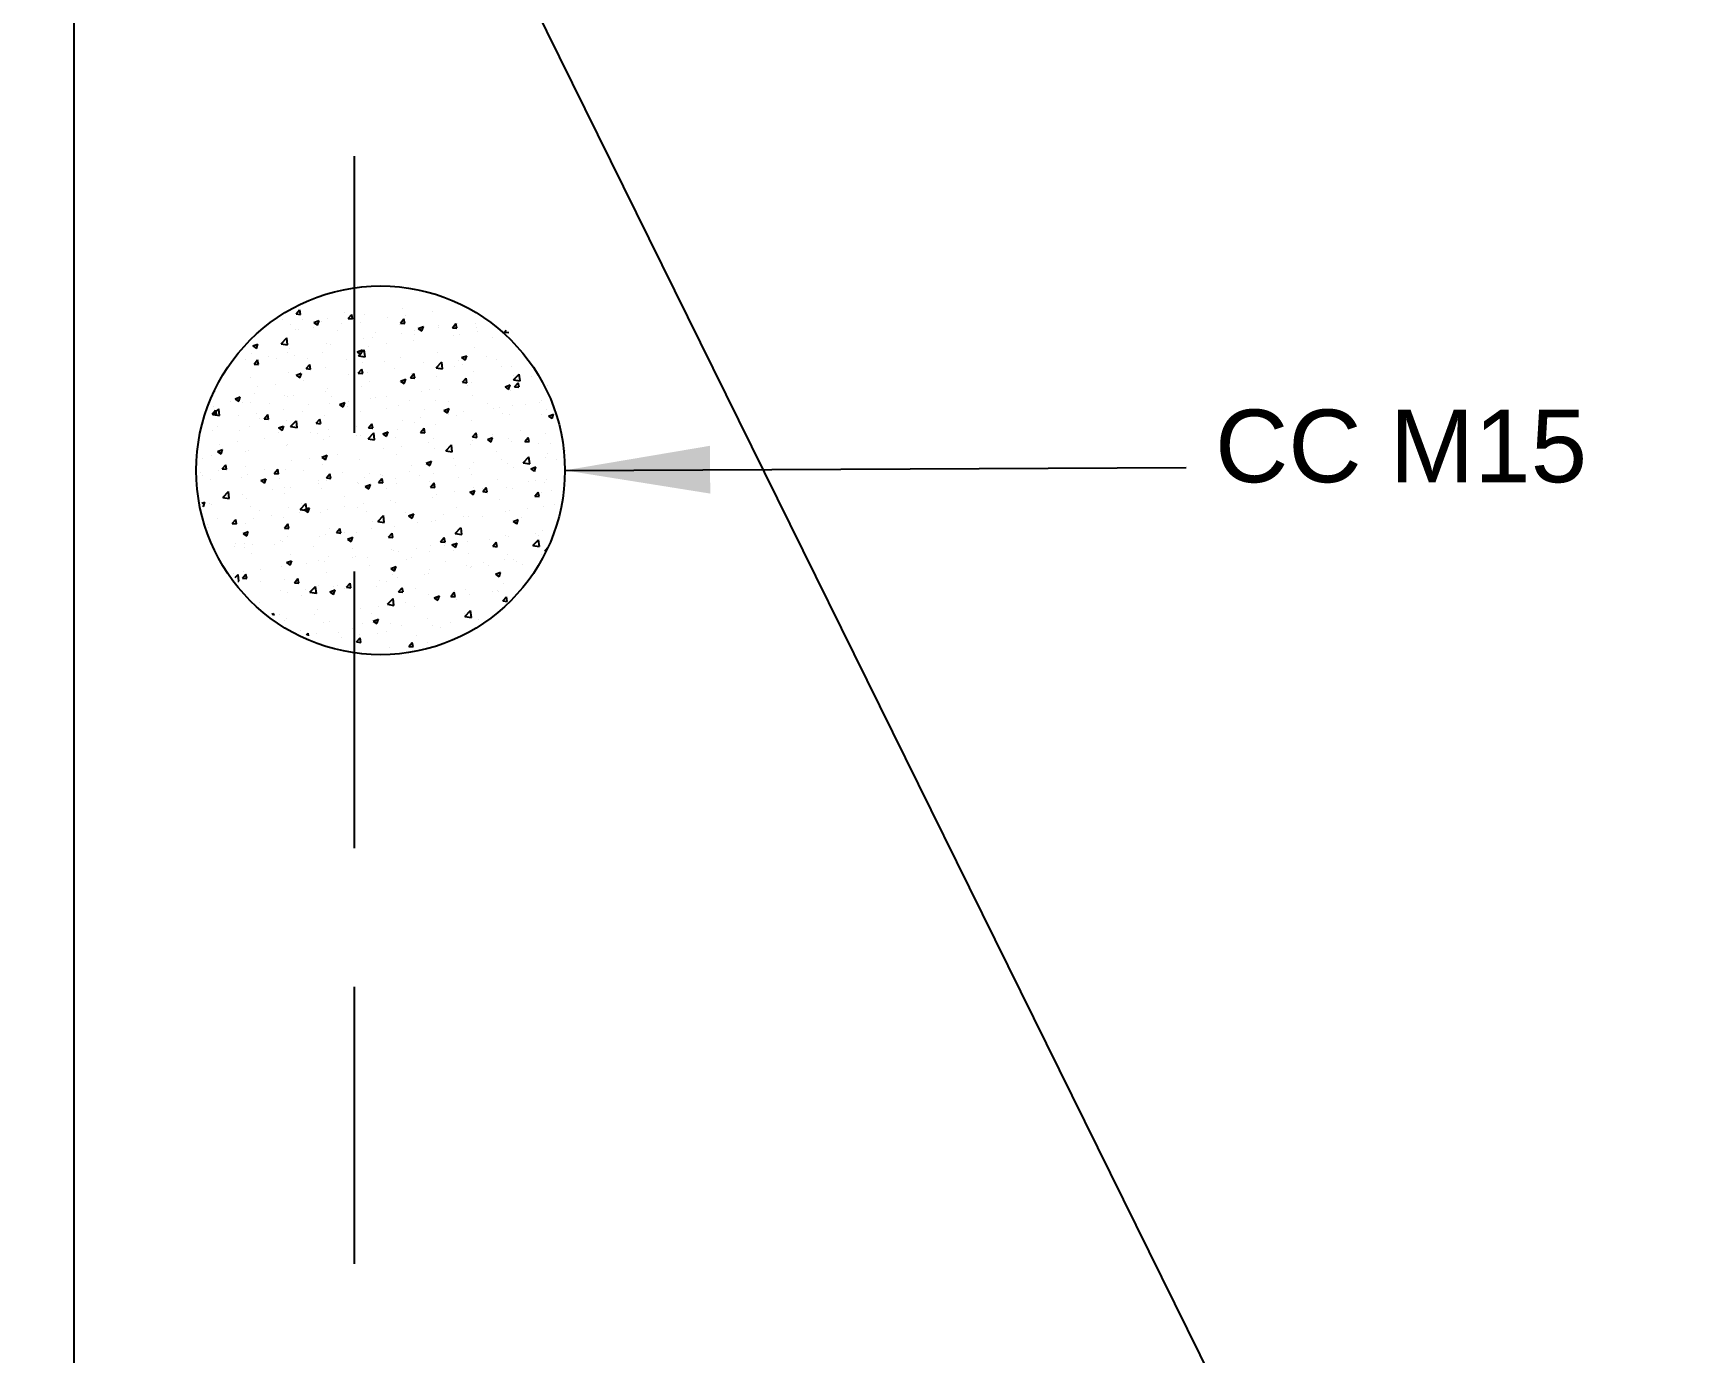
# Model space of a CAD drawing. Header units: inches. Extents: x 408 to 17534, y 396 to 10656.
# Drawn here: x 474.61 to 486.05, y 448.06 to 457.14 of the extents above; entities that cross this region are included whole.
import ezdxf

# ---------------------------------------------------------------- set-up
doc = ezdxf.new("R2010")
doc.units = ezdxf.units.IN
doc.header["$LTSCALE"] = 15
doc.header["$MEASUREMENT"] = 0
doc.linetypes.add('HIDDEN', pattern=[9.525, 6.35, -3.175])
for name, color, linetype in [('DRAWING', 7, 'Continuous'), ('HATCH', 7, 'Continuous'), ('TEXT', 255, 'Continuous')]:
    doc.layers.add(name, color=color, linetype=linetype)
doc.styles.get("Standard").update_dxf_attribs({"font": 'ARIAL_1.TTF'})
doc.styles.add('TIMES NEW ROMAN', font='TIMES_1.TTF')
doc.dimstyles.new('ISO-25', dxfattribs={"dimtxt": 0.636364, "dimasz": 1, "dimexe": 1.25, "dimexo": 0.625, "dimtad": 0, "dimtih": 1, "dimtoh": 1, "dimlfac": 100, "dimtxsty": 'TIMES NEW ROMAN', "dimcen": 2.5, "dimadec": 0, "dimazin": 0, "dimtfac": 1, "dimtmove": 0, "dimatfit": 3, "dimfxl": 0, "dimarcsym": 0})
picture_1 = doc.add_image_def('image2.jpg', size_in_pixel=(6332, 4524))

msp = doc.modelspace()

# ---------------------------------------------------------------- linework, layer by layer
at = {"linetype": 'HIDDEN', "ltscale": 0.02}
msp.add_lwpolyline([(476.81569, 462.00576), (476.81569, 445.00512)], dxfattribs=at)
at = {"layer": 'DRAWING'}
msp.add_line((474.88717, 445.00512), (474.88717, 465.35526), dxfattribs=at)
msp.add_lwpolyline([(476.81569, 459.83399), (484.13725, 445.00512)], dxfattribs=at)
at = {"layer": 'HATCH', "linetype": 'Continuous', "ltscale": 0.02}
for p, q in [((476.41538, 455.20446), (476.43948, 455.23319)), ((476.44547, 455.20158), (476.43969, 455.23292)), ((477.14523, 455.23962), (477.14523, 455.23962)), ((476.32465, 455.167), (476.32465, 455.167)), ((476.37626, 455.13492), (476.37626, 455.13492)), ((476.41538, 455.20446), (476.44527, 455.20185)), ((476.45813, 455.1666), (476.45813, 455.1666)), ((476.53686, 455.11368), (476.53686, 455.11368)), ((476.53767, 455.1455), (476.57268, 455.15893)), ((476.53767, 455.1455), (476.56255, 455.12872)), ((476.56275, 455.12845), (476.57289, 455.15867)), ((476.59156, 455.15572), (476.59156, 455.15572)), ((476.63298, 455.17013), (476.63298, 455.17013)), ((476.72623, 455.13861), (476.72623, 455.13861)), ((476.74973, 455.21665), (476.74973, 455.21665)), ((476.77401, 455.17309), (476.79811, 455.20181)), ((476.77401, 455.17309), (476.8039, 455.17047)), ((476.8041, 455.17021), (476.79832, 455.20155)), ((476.85847, 455.14444), (476.85847, 455.14444)), ((476.88553, 455.20213), (476.88553, 455.20213)), ((477.042, 455.18018), (477.042, 455.18018)), ((477.12539, 455.13317), (477.12539, 455.13317)), ((477.13264, 455.14171), (477.15674, 455.17044)), ((477.13264, 455.14171), (477.16253, 455.1391)), ((477.16273, 455.13883), (477.15695, 455.17017)), ((477.16717, 455.19666), (477.16717, 455.19666)), ((477.25624, 455.10545), (477.29125, 455.11889)), ((477.28132, 455.08841), (477.29146, 455.11862)), ((477.35654, 455.22159), (477.35654, 455.22159)), ((477.3923, 455.12189), (477.3923, 455.12189)), ((477.49127, 455.11033), (477.51537, 455.13906)), ((477.52136, 455.10745), (477.51558, 455.13879)), ((477.52387, 455.14178), (477.52387, 455.14178)), ((477.64842, 455.14039), (477.64842, 455.14039)), ((476.11756, 454.98423), (476.15257, 454.99767)), ((476.31125, 454.99912), (476.35019, 455.03971)), ((476.31125, 454.99912), (476.35572, 454.99222)), ((476.35593, 454.99197), (476.3504, 455.03945)), ((476.41169, 455.0972), (476.41169, 455.0972)), ((476.43008, 455.09984), (476.43008, 455.09984)), ((476.6269, 455.00368), (476.6269, 455.00368)), ((476.69699, 455.08856), (476.69699, 455.08856)), ((476.87945, 455.03569), (476.87945, 455.03569)), ((476.94068, 455.04167), (476.94068, 455.04167)), ((476.9639, 455.07728), (476.9639, 455.07728)), ((477.03564, 454.99945), (477.03564, 454.99945)), ((477.13915, 455.07318), (477.13915, 455.07318)), ((477.225, 455.02438), (477.225, 455.02438)), ((477.23081, 455.066), (477.23081, 455.066)), ((477.23227, 455.09173), (477.23227, 455.09173)), ((477.25624, 455.10545), (477.28111, 455.08868)), ((477.39587, 455.10838), (477.39587, 455.10838)), ((477.49127, 455.11033), (477.52116, 455.10772)), ((477.49772, 455.05473), (477.49772, 455.05473)), ((477.54078, 455.06596), (477.54078, 455.06596)), ((477.65921, 455.11061), (477.65921, 455.11061)), ((477.66595, 455.08243), (477.66595, 455.08243)), ((477.76463, 455.04345), (477.76463, 455.04345)), ((477.8499, 455.07896), (477.86152, 455.09281)), ((477.8499, 455.07896), (477.87931, 455.07639)), ((477.90203, 455.01143), (477.90203, 455.01143)), ((476.0659, 454.89152), (476.0659, 454.89152)), ((476.11049, 454.93099), (476.11049, 454.93099)), ((476.11756, 454.98423), (476.14243, 454.96745)), ((476.12613, 454.85974), (476.15023, 454.88847)), ((476.14264, 454.96719), (476.15278, 454.9974)), ((476.15622, 454.85686), (476.15044, 454.8882)), ((476.22518, 454.91284), (476.22518, 454.91284)), ((476.28016, 454.89999), (476.28016, 454.89999)), ((476.35749, 454.94157), (476.35749, 454.94157)), ((476.37018, 454.96847), (476.37018, 454.96847)), ((476.40533, 454.91647), (476.40533, 454.91647)), ((476.49209, 454.90157), (476.49209, 454.90157)), ((476.59469, 454.9414), (476.59469, 454.9414)), ((476.64909, 454.99162), (476.64909, 454.99162)), ((476.759, 454.89029), (476.759, 454.89029)), ((476.83613, 454.94419), (476.87114, 454.95762)), ((476.83613, 454.94419), (476.861, 454.92741)), ((476.84487, 454.91636), (476.88381, 454.95695)), ((476.84487, 454.91636), (476.88934, 454.90946)), ((476.86121, 454.92714), (476.87134, 454.95736)), ((476.88955, 454.90921), (476.88402, 454.9567)), ((476.91047, 454.98297), (476.91047, 454.98297)), ((477.13307, 454.90673), (477.13307, 454.90673)), ((477.38979, 454.94193), (477.38979, 454.94193)), ((477.53441, 454.88523), (477.53441, 454.88523)), ((477.55469, 454.90414), (477.5897, 454.91758)), ((477.55469, 454.90414), (477.57956, 454.88737)), ((477.57977, 454.8871), (477.58991, 454.91731)), ((477.64234, 454.97394), (477.64234, 454.97394)), ((477.72378, 454.91016), (477.72378, 454.91016)), ((477.79482, 454.8935), (477.79482, 454.8935)), ((475.96438, 454.85842), (475.96438, 454.85842)), ((476.12613, 454.85974), (476.15601, 454.85713)), ((476.3641, 454.80203), (476.3641, 454.80203)), ((476.41602, 454.78292), (476.45103, 454.79636)), ((476.41602, 454.78292), (476.44089, 454.76614)), ((476.4411, 454.76588), (476.45123, 454.79609)), ((476.48476, 454.82837), (476.50886, 454.85709)), ((476.48476, 454.82837), (476.51464, 454.82575)), ((476.51485, 454.82549), (476.50907, 454.85683)), ((476.62082, 454.83723), (476.62082, 454.83723)), ((476.77893, 454.78577), (476.77893, 454.78577)), ((476.84339, 454.79699), (476.86749, 454.82572)), ((476.84339, 454.79699), (476.87327, 454.79438)), ((476.87348, 454.79411), (476.8677, 454.82545)), ((476.87337, 454.86924), (476.87337, 454.86924)), ((476.9041, 454.80225), (476.9041, 454.80225)), ((477.02591, 454.87901), (477.02591, 454.87901)), ((477.09347, 454.82718), (477.09347, 454.82718)), ((477.20202, 454.76561), (477.22612, 454.79434)), ((477.21163, 454.7934), (477.21163, 454.7934)), ((477.23211, 454.76273), (477.22633, 454.79407)), ((477.29282, 454.86773), (477.29282, 454.86773)), ((477.37849, 454.8336), (477.41743, 454.87419)), ((477.37849, 454.8336), (477.42296, 454.8267)), ((477.38371, 454.77549), (477.38371, 454.77549)), ((477.40924, 454.86875), (477.40924, 454.86875)), ((477.42317, 454.82645), (477.41764, 454.87394)), ((477.50322, 454.84345), (477.50322, 454.84345)), ((477.55973, 454.85646), (477.55973, 454.85646)), ((477.63626, 454.8075), (477.63626, 454.8075)), ((477.82664, 454.84518), (477.82664, 454.84518)), ((477.89595, 454.84499), (477.89595, 454.84499)), ((477.91211, 454.75084), (477.95105, 454.79143)), ((477.91462, 454.78372), (477.91462, 454.78372)), ((477.95679, 454.74369), (477.95126, 454.79118)), ((478.03319, 454.771), (478.03319, 454.771)), ((475.8609, 454.66862), (475.8609, 454.66862)), ((476.10441, 454.76454), (476.10441, 454.76454)), ((476.12781, 454.65735), (476.12781, 454.65735)), ((476.14862, 454.70279), (476.14862, 454.70279)), ((476.27379, 454.71926), (476.27379, 454.71926)), ((476.46316, 454.74419), (476.46316, 454.74419)), ((476.61474, 454.67078), (476.61474, 454.67078)), ((476.62844, 454.69329), (476.62844, 454.69329)), ((476.8673, 454.70279), (476.8673, 454.70279)), ((476.92004, 454.74334), (476.92004, 454.74334)), ((477.12699, 454.74028), (477.12699, 454.74028)), ((477.13458, 454.74288), (477.16959, 454.75632)), ((477.13458, 454.74288), (477.15945, 454.7261)), ((477.15966, 454.72583), (477.1698, 454.75605)), ((477.20202, 454.76561), (477.2319, 454.763)), ((477.27771, 454.67154), (477.27771, 454.67154)), ((477.33144, 454.68361), (477.33144, 454.68361)), ((477.40288, 454.68802), (477.40288, 454.68802)), ((477.56065, 454.73424), (477.58475, 454.76297)), ((477.56065, 454.73424), (477.59053, 454.73162)), ((477.59074, 454.73136), (477.58496, 454.7627)), ((477.59224, 454.71295), (477.59224, 454.71295)), ((477.62303, 454.73366), (477.62303, 454.73366)), ((477.85315, 454.70283), (477.88815, 454.71627)), ((477.85315, 454.70283), (477.87802, 454.68606)), ((477.87822, 454.68579), (477.88836, 454.71601)), ((477.88987, 454.67854), (477.88987, 454.67854)), ((477.90802, 454.75453), (477.90802, 454.75453)), ((477.91211, 454.75084), (477.95658, 454.74395)), ((477.91928, 454.70286), (477.94338, 454.73159)), ((477.91928, 454.70286), (477.94916, 454.70025)), ((477.94937, 454.69998), (477.94359, 454.73132)), ((478.14659, 454.71374), (478.14659, 454.71374)), ((475.83687, 454.51502), (475.86098, 454.54375)), ((475.84392, 454.51206), (475.88286, 454.55265)), ((475.84578, 454.56608), (475.84578, 454.56608)), ((475.86696, 454.51214), (475.86118, 454.54348)), ((475.88859, 454.50491), (475.88307, 454.5524)), ((475.96632, 454.60146), (475.96632, 454.60146)), ((475.9959, 454.62165), (476.03091, 454.63509)), ((475.99591, 454.62165), (476.02078, 454.60488)), ((476.02098, 454.60461), (476.03112, 454.63483)), ((476.04526, 454.59319), (476.04526, 454.59319)), ((476.09833, 454.59809), (476.09833, 454.59809)), ((476.23323, 454.59018), (476.23323, 454.59018)), ((476.33162, 454.54699), (476.33162, 454.54699)), ((476.33685, 454.64324), (476.33685, 454.64324)), ((476.35802, 454.63558), (476.35802, 454.63558)), ((476.39472, 454.64607), (476.39472, 454.64607)), ((476.50014, 454.57891), (476.50014, 454.57891)), ((476.6474, 454.58856), (476.6474, 454.58856)), ((476.66163, 454.63479), (476.66163, 454.63479)), ((476.71447, 454.58161), (476.74948, 454.59505)), ((476.71447, 454.58161), (476.73934, 454.56484)), ((476.73955, 454.56457), (476.74969, 454.59478)), ((476.74825, 454.58351), (476.74825, 454.58351)), ((476.76705, 454.56763), (476.76705, 454.56763)), ((476.77257, 454.60504), (476.77257, 454.60504)), ((476.92854, 454.62351), (476.92854, 454.62351)), ((476.96193, 454.62997), (476.96193, 454.62997)), ((477.03397, 454.55635), (477.03397, 454.55635)), ((477.03984, 454.63356), (477.03984, 454.63356)), ((477.12091, 454.57384), (477.12091, 454.57384)), ((477.19545, 454.61224), (477.19545, 454.61224)), ((477.30088, 454.54507), (477.30088, 454.54507)), ((477.37763, 454.60904), (477.37763, 454.60904)), ((477.43303, 454.54157), (477.46804, 454.55501)), ((477.43303, 454.54157), (477.45791, 454.52479)), ((477.45811, 454.52453), (477.46825, 454.55474)), ((477.46236, 454.60096), (477.46236, 454.60096)), ((477.63018, 454.64105), (477.63018, 454.64105)), ((477.72928, 454.58968), (477.72928, 454.58968)), ((477.77648, 454.55732), (477.77648, 454.55732)), ((477.81399, 454.55869), (477.81399, 454.55869)), ((477.90165, 454.5738), (477.90165, 454.5738)), ((477.99619, 454.5784), (477.99619, 454.5784)), ((478.09102, 454.59873), (478.09102, 454.59873)), ((478.10558, 454.60874), (478.10558, 454.60874)), ((478.14051, 454.5473), (478.14051, 454.5473)), ((475.83687, 454.51502), (475.86676, 454.51241)), ((475.84392, 454.51206), (475.88839, 454.50516)), ((475.87347, 454.43335), (475.87347, 454.43335)), ((476.01709, 454.50558), (476.01709, 454.50558)), ((476.09225, 454.43164), (476.09225, 454.43164)), ((476.14226, 454.52206), (476.14226, 454.52206)), ((476.16507, 454.4834), (476.16507, 454.4834)), ((476.1955, 454.48365), (476.21961, 454.51237)), ((476.1955, 454.48365), (476.22539, 454.48103)), ((476.22559, 454.48077), (476.21981, 454.51211)), ((476.29436, 454.42035), (476.32937, 454.43378)), ((476.31944, 454.4033), (476.32958, 454.43352)), ((476.35194, 454.46913), (476.35194, 454.46913)), ((476.37754, 454.4293), (476.41648, 454.46989)), ((476.37754, 454.4293), (476.42201, 454.4224)), ((476.42221, 454.42215), (476.41669, 454.46964)), ((476.45666, 454.53345), (476.45666, 454.53345)), ((476.55413, 454.45227), (476.57824, 454.481)), ((476.55413, 454.45227), (476.58402, 454.44966)), ((476.58422, 454.44939), (476.57844, 454.48073)), ((476.60866, 454.50434), (476.60866, 454.50434)), ((476.8304, 454.43277), (476.8304, 454.43277)), ((476.86122, 454.53635), (476.86122, 454.53635)), ((476.91276, 454.42089), (476.93687, 454.44962)), ((476.94285, 454.41801), (476.93707, 454.44935)), ((477.14617, 454.47434), (477.14617, 454.47434)), ((477.2308, 454.45858), (477.2308, 454.45858)), ((477.27134, 454.49082), (477.27134, 454.49082)), ((477.37155, 454.44259), (477.37155, 454.44259)), ((477.46071, 454.51575), (477.46071, 454.51575)), ((477.52239, 454.50863), (477.52239, 454.50863)), ((477.56779, 454.5338), (477.56779, 454.5338)), ((477.6241, 454.4746), (477.6241, 454.4746)), ((477.8347, 454.52252), (477.8347, 454.52252)), ((477.88379, 454.51209), (477.88379, 454.51209)), ((478.10161, 454.51124), (478.10161, 454.51124)), ((478.1516, 454.50152), (478.18661, 454.51496)), ((478.1516, 454.50152), (478.17647, 454.48475)), ((478.17668, 454.48448), (478.18682, 454.5147)), ((475.8397, 454.39964), (475.8397, 454.39964)), ((476.01072, 454.32485), (476.01072, 454.32485)), ((476.02833, 454.40319), (476.02833, 454.40319)), ((476.20009, 454.34978), (476.20009, 454.34978)), ((476.29436, 454.42035), (476.31923, 454.40357)), ((476.29524, 454.39191), (476.29524, 454.39191)), ((476.51586, 454.39136), (476.51586, 454.39136)), ((476.56215, 454.38064), (476.56215, 454.38064)), ((476.60258, 454.33789), (476.60258, 454.33789)), ((476.64103, 454.40783), (476.64103, 454.40783)), ((476.64761, 454.35848), (476.64761, 454.35848)), ((476.82907, 454.36936), (476.82907, 454.36936)), ((476.85514, 454.3699), (476.85514, 454.3699)), ((476.91116, 454.34654), (476.9501, 454.38713)), ((476.91116, 454.34654), (476.95563, 454.33965)), ((476.91276, 454.42089), (476.94265, 454.41828)), ((476.93921, 454.40853), (476.93921, 454.40853)), ((476.95584, 454.33939), (476.95031, 454.38688)), ((477.01292, 454.3803), (477.04793, 454.39374)), ((477.01292, 454.3803), (477.03779, 454.36353)), ((477.038, 454.36326), (477.04814, 454.39347)), ((477.09598, 454.35808), (477.09598, 454.35808)), ((477.11483, 454.40739), (477.11483, 454.40739)), ((477.27139, 454.38952), (477.2955, 454.41825)), ((477.27139, 454.38952), (477.30128, 454.3869)), ((477.30148, 454.38664), (477.2957, 454.41798)), ((477.32917, 454.31854), (477.32917, 454.31854)), ((477.36289, 454.3468), (477.36289, 454.3468)), ((477.6298, 454.33553), (477.6298, 454.33553)), ((477.63002, 454.35814), (477.65413, 454.38687)), ((477.63002, 454.35814), (477.65991, 454.35553)), ((477.64495, 454.36011), (477.64495, 454.36011)), ((477.66011, 454.35526), (477.65433, 454.3866)), ((477.73149, 454.34026), (477.7665, 454.3537)), ((477.73149, 454.34026), (477.75636, 454.32348)), ((477.75657, 454.32322), (477.7667, 454.35343)), ((477.77012, 454.37659), (477.77012, 454.37659)), ((477.87771, 454.34564), (477.87771, 454.34564)), ((477.89671, 454.32425), (477.89671, 454.32425)), ((477.95949, 454.40152), (477.95949, 454.40152)), ((477.98865, 454.32677), (478.01276, 454.35549)), ((477.98865, 454.32677), (478.01854, 454.32415)), ((478.01874, 454.32388), (478.01296, 454.35523)), ((478.13443, 454.38085), (478.13443, 454.38085)), ((478.16362, 454.31297), (478.16362, 454.31297)), ((475.77283, 454.20832), (475.77283, 454.20832)), ((475.83362, 454.23319), (475.83362, 454.23319)), ((475.87425, 454.25908), (475.90926, 454.27252)), ((475.87425, 454.25908), (475.89912, 454.2423)), ((475.88555, 454.30837), (475.88555, 454.30837)), ((475.89933, 454.24204), (475.90946, 454.27225)), ((476.06443, 454.25837), (476.06443, 454.25837)), ((476.08617, 454.2652), (476.08617, 454.2652)), ((476.34586, 454.30269), (476.34586, 454.30269)), ((476.35602, 454.30842), (476.35602, 454.30842)), ((476.5095, 454.21063), (476.5095, 454.21063)), ((476.59281, 454.21904), (476.62782, 454.23247)), ((476.59281, 454.21904), (476.61768, 454.20226)), ((476.61789, 454.20199), (476.62803, 454.23221)), ((476.69886, 454.23556), (476.69886, 454.23556)), ((476.84906, 454.20345), (476.84906, 454.20345)), ((477.01464, 454.27713), (477.01464, 454.27713)), ((477.10875, 454.24094), (477.10875, 454.24094)), ((477.13981, 454.29361), (477.13981, 454.29361)), ((477.36547, 454.27615), (477.36547, 454.27615)), ((477.44478, 454.26378), (477.48372, 454.30437)), ((477.44478, 454.26378), (477.48925, 454.25689)), ((477.48946, 454.25663), (477.48393, 454.30412)), ((477.50175, 454.2103), (477.50175, 454.2103)), ((477.61802, 454.30816), (477.61802, 454.30816)), ((477.79334, 454.26035), (477.79334, 454.26035)), ((477.82795, 454.20432), (477.82795, 454.20432)), ((477.9784, 454.18102), (478.01734, 454.22161)), ((478.02308, 454.17387), (478.01755, 454.22136)), ((478.08494, 454.31041), (478.08494, 454.31041)), ((478.12835, 454.2144), (478.12835, 454.2144)), ((478.14373, 454.24589), (478.14373, 454.24589)), ((478.20474, 454.20062), (478.20474, 454.20062)), ((478.2689, 454.26237), (478.2689, 454.26237)), ((475.75402, 454.11117), (475.75402, 454.11117)), ((475.76948, 454.09181), (475.76948, 454.09181)), ((475.87919, 454.12765), (475.87919, 454.12765)), ((475.90625, 454.13893), (475.93035, 454.16765)), ((475.90625, 454.13893), (475.93613, 454.13631)), ((475.93634, 454.13605), (475.93056, 454.16739)), ((475.93097, 454.14769), (475.93097, 454.14769)), ((476.06855, 454.15258), (476.06855, 454.15258)), ((476.08009, 454.09875), (476.08009, 454.09875)), ((476.19788, 454.13642), (476.19788, 454.13642)), ((476.26488, 454.10755), (476.28898, 454.13628)), ((476.26488, 454.10755), (476.29476, 454.10494)), ((476.29497, 454.10467), (476.28919, 454.13601)), ((476.33978, 454.13624), (476.33978, 454.13624)), ((476.38433, 454.19415), (476.38433, 454.19415)), ((476.46479, 454.12514), (476.46479, 454.12514)), ((476.5965, 454.17144), (476.5965, 454.17144)), ((476.62351, 454.07617), (476.64761, 454.1049)), ((476.6536, 454.07329), (476.64782, 454.10463)), ((476.7317, 454.11386), (476.7317, 454.11386)), ((476.91856, 454.1102), (476.91856, 454.1102)), ((476.99861, 454.10258), (476.99861, 454.10258)), ((477.00827, 454.0964), (477.00827, 454.0964)), ((477.19764, 454.12134), (477.19764, 454.12134)), ((477.21016, 454.16025), (477.21016, 454.16025)), ((477.26552, 454.09131), (477.26552, 454.09131)), ((477.31138, 454.17899), (477.34639, 454.19243)), ((477.31138, 454.17899), (477.33625, 454.16222)), ((477.33646, 454.16195), (477.34659, 454.19216)), ((477.35939, 454.1097), (477.35939, 454.1097)), ((477.51342, 454.16291), (477.51342, 454.16291)), ((477.61194, 454.14171), (477.61194, 454.14171)), ((477.62156, 454.10052), (477.62156, 454.10052)), ((477.63859, 454.17939), (477.63859, 454.17939)), ((477.87163, 454.1792), (477.87163, 454.1792)), ((477.91315, 454.15057), (477.91315, 454.15057)), ((477.9784, 454.18102), (478.02287, 454.17413)), ((478.02994, 454.13895), (478.06495, 454.15239)), ((478.02994, 454.13895), (478.05481, 454.12217)), ((478.05502, 454.12191), (478.06516, 454.15212)), ((475.82754, 454.06674), (475.82754, 454.06674)), ((475.91021, 453.94224), (475.94915, 453.98283)), ((475.95488, 453.93509), (475.94936, 453.98258)), ((476.03639, 454.08053), (476.03639, 454.08053)), ((476.1727, 454.05777), (476.20771, 454.07121)), ((476.1727, 454.05777), (476.19757, 454.04099)), ((476.19778, 454.04073), (476.20792, 454.07094)), ((476.25279, 453.99694), (476.25279, 453.99694)), ((476.3033, 454.06925), (476.3033, 454.06925)), ((476.3337, 453.96979), (476.3337, 453.96979)), ((476.33538, 454.01009), (476.33538, 454.01009)), ((476.37796, 454.01342), (476.37796, 454.01342)), ((476.56733, 454.03835), (476.56733, 454.03835)), ((476.57021, 454.05798), (476.57021, 454.05798)), ((476.59042, 454.005), (476.59042, 454.005)), ((476.62351, 454.07617), (476.65339, 454.07356)), ((476.62697, 454.06014), (476.62697, 454.06014)), ((476.83712, 454.0467), (476.83712, 454.0467)), ((476.84298, 454.03701), (476.84298, 454.03701)), ((476.8831, 454.07993), (476.8831, 454.07993)), ((476.89127, 454.01773), (476.92627, 454.03117)), ((476.89127, 454.01773), (476.91614, 454.00095)), ((476.91634, 454.00069), (476.92648, 454.0309)), ((476.98214, 454.0448), (477.00624, 454.07353)), ((476.98214, 454.0448), (477.01202, 454.04218)), ((477.01223, 454.04192), (477.00645, 454.07326)), ((477.03837, 454.00041), (477.03837, 454.00041)), ((477.10267, 454.07449), (477.10267, 454.07449)), ((477.10403, 454.03542), (477.10403, 454.03542)), ((477.32996, 454.05047), (477.32996, 454.05047)), ((477.34077, 454.01342), (477.36487, 454.04215)), ((477.34077, 454.01342), (477.37065, 454.01081)), ((477.37086, 454.01054), (477.36508, 454.04188)), ((477.37095, 454.02414), (477.37095, 454.02414)), ((477.50705, 453.98218), (477.50705, 453.98218)), ((477.53243, 454.08003), (477.53243, 454.08003)), ((477.60586, 453.97526), (477.60586, 453.97526)), ((477.60983, 453.97768), (477.64484, 453.99112)), ((477.60983, 453.97768), (477.6347, 453.96091)), ((477.63491, 453.96064), (477.64505, 453.99086)), ((477.63786, 454.01287), (477.63786, 454.01287)), ((477.69642, 454.00711), (477.69642, 454.00711)), ((477.6994, 453.98205), (477.7235, 454.01077)), ((477.6994, 453.98205), (477.72928, 453.97943)), ((477.72949, 453.97916), (477.72371, 454.01051)), ((477.79934, 454.06875), (477.79934, 454.06875)), ((477.86555, 454.01275), (477.86555, 454.01275)), ((477.90477, 454.00159), (477.90477, 454.00159)), ((478.01219, 454.04868), (478.01219, 454.04868)), ((478.05803, 453.95067), (478.08213, 453.9794)), ((478.06625, 454.05747), (478.06625, 454.05747)), ((478.08812, 453.94779), (478.08234, 453.97913)), ((478.1041, 453.97559), (478.1041, 453.97559)), ((478.12227, 454.04796), (478.12227, 454.04796)), ((478.13736, 454.06516), (478.13736, 454.06516)), ((478.17168, 453.99031), (478.17168, 453.99031)), ((475.76651, 453.90185), (475.7876, 453.90994)), ((475.77009, 453.8847), (475.77746, 453.87973)), ((475.77767, 453.87946), (475.78781, 453.90968)), ((475.82146, 453.90029), (475.82146, 453.90029)), ((475.83149, 453.89354), (475.83149, 453.89354)), ((475.91021, 453.94224), (475.95468, 453.93535)), ((475.93702, 453.95537), (475.93702, 453.95537)), ((476.04378, 453.96004), (476.04378, 453.96004)), ((476.07401, 453.9323), (476.07401, 453.9323)), ((476.0984, 453.88226), (476.0984, 453.88226)), ((476.36531, 453.87099), (476.36531, 453.87099)), ((476.44383, 453.85948), (476.48277, 453.90007)), ((476.44383, 453.85948), (476.4883, 453.85259)), ((476.45518, 453.90031), (476.45518, 453.90031)), ((476.47115, 453.85646), (476.50616, 453.8699)), ((476.47115, 453.85646), (476.49603, 453.83969)), ((476.4885, 453.85233), (476.48298, 453.89982)), ((476.49623, 453.83942), (476.50637, 453.86963)), ((476.63222, 453.85971), (476.63222, 453.85971)), ((476.74678, 453.95036), (476.74678, 453.95036)), ((476.75157, 453.88272), (476.75157, 453.88272)), ((476.8369, 453.87056), (476.8369, 453.87056)), ((476.87674, 453.8992), (476.87674, 453.8992)), ((477.06611, 453.92413), (477.06611, 453.92413)), ((477.09659, 453.90805), (477.09659, 453.90805)), ((477.35331, 453.94325), (477.35331, 453.94325)), ((477.38188, 453.9657), (477.38188, 453.9657)), ((477.52092, 453.87549), (477.52092, 453.87549)), ((477.81251, 453.92554), (477.81251, 453.92554)), ((478.00583, 453.86796), (478.00583, 453.86796)), ((478.05803, 453.95067), (478.08791, 453.94806)), ((478.11619, 453.88151), (478.11619, 453.88151)), ((478.19519, 453.89289), (478.19519, 453.89289)), ((475.80548, 453.75817), (475.80548, 453.75817)), ((475.872, 453.8002), (475.872, 453.8002)), ((475.97562, 453.76283), (475.99973, 453.79156)), ((475.97562, 453.76283), (476.00551, 453.76022)), ((476.00572, 453.75995), (475.99993, 453.79129)), ((476.06793, 453.76586), (476.06793, 453.76586)), ((476.12126, 453.79974), (476.12126, 453.79974)), ((476.16359, 453.85026), (476.16359, 453.85026)), ((476.24643, 453.81622), (476.24643, 453.81622)), ((476.32762, 453.80334), (476.32762, 453.80334)), ((476.33425, 453.73145), (476.35836, 453.76018)), ((476.36435, 453.72857), (476.35856, 453.75991)), ((476.43579, 453.84115), (476.43579, 453.84115)), ((476.58434, 453.83855), (476.58434, 453.83855)), ((476.89913, 453.84843), (476.89913, 453.84843)), ((476.93773, 453.77538), (476.93773, 453.77538)), ((476.97745, 453.77672), (477.01639, 453.81731)), ((476.97745, 453.77672), (477.02192, 453.76983)), ((477.02212, 453.76957), (477.0166, 453.81706)), ((477.09051, 453.7416), (477.09051, 453.7416)), ((477.16605, 453.83715), (477.16605, 453.83715)), ((477.18972, 453.81642), (477.22473, 453.82986)), ((477.18972, 453.81642), (477.21459, 453.79964)), ((477.2148, 453.79938), (477.22494, 453.82959)), ((477.22933, 453.82544), (477.22933, 453.82544)), ((477.25035, 453.7685), (477.25035, 453.7685)), ((477.34723, 453.77681), (477.34723, 453.77681)), ((477.37552, 453.78498), (477.37552, 453.78498)), ((477.43296, 453.82588), (477.43296, 453.82588)), ((477.56488, 453.80991), (477.56488, 453.80991)), ((477.59978, 453.80882), (477.59978, 453.80882)), ((477.69987, 453.8146), (477.69987, 453.8146)), ((477.85947, 453.8463), (477.85947, 453.8463)), ((477.88066, 453.85148), (477.88066, 453.85148)), ((477.90828, 453.77637), (477.94329, 453.78981)), ((477.90828, 453.77637), (477.93316, 453.7596)), ((477.93336, 453.75933), (477.9435, 453.78955)), ((477.96678, 453.80332), (477.96678, 453.80332)), ((475.81538, 453.73385), (475.81538, 453.73385)), ((476.00103, 453.62676), (476.00103, 453.62676)), ((476.05104, 453.6952), (476.08605, 453.70863)), ((476.05104, 453.6952), (476.07591, 453.67842)), ((476.06295, 453.62523), (476.06295, 453.62523)), ((476.07612, 453.67815), (476.08626, 453.70837)), ((476.30426, 453.64394), (476.30426, 453.64394)), ((476.32154, 453.6369), (476.32154, 453.6369)), ((476.33425, 453.73145), (476.36414, 453.72884)), ((476.35455, 453.67528), (476.35455, 453.67528)), ((476.57826, 453.6721), (476.57826, 453.6721)), ((476.62003, 453.68551), (476.62003, 453.68551)), ((476.64614, 453.72533), (476.64614, 453.72533)), ((476.69288, 453.70008), (476.71699, 453.72881)), ((476.69288, 453.70008), (476.72277, 453.69746)), ((476.72298, 453.6972), (476.71719, 453.72854)), ((476.7452, 453.70199), (476.7452, 453.70199)), ((476.76961, 453.65515), (476.80462, 453.66859)), ((476.76961, 453.65515), (476.79448, 453.63838)), ((476.79469, 453.63811), (476.80482, 453.66832)), ((476.83082, 453.70411), (476.83082, 453.70411)), ((476.93457, 453.72692), (476.93457, 453.72692)), ((477.05151, 453.6687), (477.07562, 453.69743)), ((477.05151, 453.6687), (477.0814, 453.66609)), ((477.08161, 453.66582), (477.07582, 453.69716)), ((477.41014, 453.63733), (477.43425, 453.66605)), ((477.41014, 453.63733), (477.44003, 453.63471)), ((477.44024, 453.63444), (477.43445, 453.66579)), ((477.48817, 453.61511), (477.52318, 453.62855)), ((477.51107, 453.69396), (477.55001, 453.73455)), ((477.51107, 453.69396), (477.55554, 453.68707)), ((477.51325, 453.59807), (477.52339, 453.62828)), ((477.55574, 453.68681), (477.55022, 453.7343)), ((477.5937, 453.64237), (477.5937, 453.64237)), ((477.74912, 453.65427), (477.74912, 453.65427)), ((477.76877, 453.60595), (477.79288, 453.63468)), ((477.79187, 453.62721), (477.79187, 453.62721)), ((477.79887, 453.60307), (477.79308, 453.63441)), ((477.85339, 453.67986), (477.85339, 453.67986)), ((477.87429, 453.67075), (477.87429, 453.67075)), ((478.04469, 453.6112), (478.08363, 453.65179)), ((478.06366, 453.69568), (478.06366, 453.69568)), ((478.08346, 453.67726), (478.08346, 453.67726)), ((478.08937, 453.60405), (478.08384, 453.65154)), ((478.11011, 453.71506), (478.11011, 453.71506)), ((475.98972, 453.60253), (475.98972, 453.60253)), ((476.06185, 453.59941), (476.06185, 453.59941)), ((476.10646, 453.5596), (476.10646, 453.5596)), ((476.11489, 453.61901), (476.11489, 453.61901)), ((476.26794, 453.61549), (476.26794, 453.61549)), ((476.37337, 453.54833), (476.37337, 453.54833)), ((476.53486, 453.60421), (476.53486, 453.60421)), ((476.64028, 453.53705), (476.64028, 453.53705)), ((476.80177, 453.59293), (476.80177, 453.59293)), ((476.80304, 453.52972), (476.80304, 453.52972)), ((476.82474, 453.53767), (476.82474, 453.53767)), ((476.90719, 453.52577), (476.90719, 453.52577)), ((477.06868, 453.58166), (477.06868, 453.58166)), ((477.08443, 453.57515), (477.08443, 453.57515)), ((477.11881, 453.57129), (477.11881, 453.57129)), ((477.1741, 453.51449), (477.1741, 453.51449)), ((477.20868, 453.5271), (477.20868, 453.5271)), ((477.24398, 453.58777), (477.24398, 453.58777)), ((477.33559, 453.57038), (477.33559, 453.57038)), ((477.34115, 453.61036), (477.34115, 453.61036)), ((477.43335, 453.6127), (477.43335, 453.6127)), ((477.48817, 453.61511), (477.51304, 453.59833)), ((477.50027, 453.57716), (477.50027, 453.57716)), ((477.6025, 453.5591), (477.6025, 453.5591)), ((477.76877, 453.60595), (477.79866, 453.60334)), ((477.84731, 453.51341), (477.84731, 453.51341)), ((477.86941, 453.54782), (477.86941, 453.54782)), ((477.91168, 453.51743), (477.91168, 453.51743)), ((478.04469, 453.6112), (478.08916, 453.60431)), ((478.10403, 453.54861), (478.10403, 453.54861)), ((478.1274, 453.57457), (478.15151, 453.6033)), ((478.1274, 453.57457), (478.13879, 453.57358)), ((478.15219, 453.60047), (478.15171, 453.60303)), ((475.98336, 453.42181), (475.98336, 453.42181)), ((475.99497, 453.39168), (476.01544, 453.41301)), ((476.02117, 453.36527), (476.01565, 453.41276)), ((476.045, 453.38673), (476.0691, 453.41546)), ((476.05577, 453.43296), (476.05577, 453.43296)), ((476.07509, 453.38385), (476.06931, 453.41519)), ((476.17272, 453.44674), (476.17272, 453.44674)), ((476.31546, 453.47045), (476.31546, 453.47045)), ((476.3495, 453.49389), (476.38451, 453.50732)), ((476.3495, 453.49389), (476.37437, 453.47711)), ((476.37457, 453.47684), (476.38471, 453.50706)), ((476.4885, 453.48831), (476.4885, 453.48831)), ((476.57218, 453.50566), (476.57218, 453.50566)), ((476.61367, 453.50479), (476.61367, 453.50479)), ((476.6255, 453.427), (476.6255, 453.427)), ((476.91709, 453.47705), (476.91709, 453.47705)), ((477.06806, 453.45384), (477.10307, 453.46728)), ((477.06806, 453.45384), (477.09293, 453.43707)), ((477.07835, 453.40871), (477.07835, 453.40871)), ((477.09314, 453.4368), (477.10328, 453.46702)), ((477.30181, 453.41549), (477.30181, 453.41549)), ((477.32849, 453.41732), (477.32849, 453.41732)), ((477.33507, 453.44391), (477.33507, 453.44391)), ((477.44101, 453.50322), (477.44101, 453.50322)), ((477.58762, 453.47592), (477.58762, 453.47592)), ((477.61759, 453.45707), (477.61759, 453.45707)), ((477.62008, 453.46737), (477.62008, 453.46737)), ((477.70792, 453.49194), (477.70792, 453.49194)), ((477.74276, 453.47355), (477.74276, 453.47355)), ((477.78663, 453.4138), (477.82164, 453.42724)), ((477.78663, 453.4138), (477.8115, 453.39702)), ((477.8117, 453.39676), (477.82184, 453.42697)), ((477.93212, 453.49848), (477.93212, 453.49848)), ((477.97484, 453.48066), (477.97484, 453.48066)), ((476.01429, 453.36656), (476.02096, 453.36553)), ((476.045, 453.38673), (476.07488, 453.38412)), ((476.16847, 453.36133), (476.16847, 453.36133)), ((476.30938, 453.304), (476.30938, 453.304)), ((476.3339, 453.37695), (476.3339, 453.37695)), ((476.35696, 453.2911), (476.35696, 453.2911)), ((476.40363, 453.35536), (476.42773, 453.38409)), ((476.40363, 453.35536), (476.43351, 453.35274)), ((476.43372, 453.35248), (476.42794, 453.38382)), ((476.43538, 453.35006), (476.43538, 453.35006)), ((476.48213, 453.30758), (476.48213, 453.30758)), ((476.51012, 453.28966), (476.54906, 453.33025)), ((476.51012, 453.28966), (476.55459, 453.28277)), ((476.55479, 453.28251), (476.54927, 453.33)), ((476.5661, 453.33921), (476.5661, 453.33921)), ((476.64795, 453.29258), (476.68296, 453.30602)), ((476.64795, 453.29258), (476.67282, 453.2758)), ((476.6715, 453.33251), (476.6715, 453.33251)), ((476.67303, 453.27554), (476.68317, 453.30575)), ((476.70229, 453.33878), (476.70229, 453.33878)), ((476.7453, 453.31722), (476.7453, 453.31722)), ((476.76226, 453.32398), (476.78636, 453.35271)), ((476.76226, 453.32398), (476.79214, 453.32137)), ((476.79235, 453.3211), (476.78657, 453.35244)), ((476.81866, 453.37122), (476.81866, 453.37122)), ((476.9692, 453.3275), (476.9692, 453.3275)), ((476.98728, 453.37408), (476.98728, 453.37408)), ((477.0369, 453.36727), (477.0369, 453.36727)), ((477.11245, 453.39056), (477.11245, 453.39056)), ((477.12089, 453.29261), (477.14499, 453.32133)), ((477.12089, 453.29261), (477.15077, 453.28999)), ((477.15098, 453.28972), (477.1452, 453.32107)), ((477.23611, 453.31622), (477.23611, 453.31622)), ((477.47952, 453.26123), (477.50362, 453.28996)), ((477.50302, 453.30495), (477.50302, 453.30495)), ((477.50961, 453.25835), (477.50383, 453.28969)), ((477.58154, 453.30947), (477.58154, 453.30947)), ((477.76994, 453.29367), (477.76994, 453.29367)), ((477.80059, 453.30127), (477.80059, 453.30127)), ((477.81104, 453.2924), (477.81104, 453.2924)), ((477.84123, 453.34696), (477.84123, 453.34696)), ((476.16212, 453.21711), (476.16212, 453.21711)), ((476.45371, 453.26716), (476.45371, 453.26716)), ((476.56002, 453.17276), (476.56002, 453.17276)), ((476.81258, 453.20477), (476.81258, 453.20477)), ((476.85574, 453.17688), (476.85574, 453.17688)), ((476.98091, 453.19336), (476.98091, 453.19336)), ((477.04374, 453.2069), (477.08268, 453.24749)), ((477.04374, 453.2069), (477.08821, 453.20001)), ((477.07227, 453.24226), (477.07227, 453.24226)), ((477.08841, 453.19975), (477.08289, 453.24724)), ((477.17028, 453.21829), (477.17028, 453.21829)), ((477.22785, 453.19229), (477.22785, 453.19229)), ((477.32899, 453.27747), (477.32899, 453.27747)), ((477.36651, 453.25253), (477.40152, 453.26597)), ((477.36652, 453.25253), (477.39139, 453.23576)), ((477.39159, 453.23549), (477.40173, 453.26571)), ((477.47952, 453.26123), (477.5094, 453.25862)), ((477.48605, 453.25986), (477.48605, 453.25986)), ((477.51944, 453.24234), (477.51944, 453.24234)), ((477.61122, 453.27634), (477.61122, 453.27634)), ((477.83815, 453.22985), (477.86225, 453.25858)), ((477.83815, 453.22985), (477.86803, 453.22724)), ((477.86824, 453.22697), (477.86246, 453.25831)), ((476.24738, 453.13881), (476.26285, 453.14475)), ((476.2584, 453.13061), (476.26305, 453.14448)), ((476.3033, 453.13756), (476.3033, 453.13756)), ((476.33801, 453.09456), (476.33801, 453.09456)), ((476.3506, 453.11038), (476.3506, 453.11038)), ((476.53997, 453.13531), (476.53997, 453.13531)), ((476.60492, 453.08328), (476.60492, 453.08328)), ((476.64466, 453.09219), (476.64466, 453.09219)), ((476.87183, 453.072), (476.87183, 453.072)), ((476.93626, 453.14224), (476.93626, 453.14224)), ((476.9464, 453.09127), (476.98141, 453.10471)), ((476.9464, 453.09127), (476.97128, 453.07449)), ((476.97148, 453.07423), (476.98162, 453.10444)), ((477.06619, 453.07581), (477.06619, 453.07581)), ((477.13875, 453.06073), (477.13875, 453.06073)), ((477.32291, 453.11102), (477.32291, 453.11102)), ((477.35452, 453.06265), (477.35452, 453.06265)), ((477.47969, 453.07913), (477.47969, 453.07913)), ((477.57546, 453.14303), (477.57546, 453.14303)), ((477.57736, 453.12414), (477.6163, 453.16473)), ((477.57736, 453.12414), (477.62183, 453.11725)), ((477.62203, 453.11699), (477.61651, 453.16448)), ((477.66905, 453.10406), (477.66905, 453.10406)), ((476.44344, 453.0274), (476.44344, 453.0274)), ((476.48752, 452.99656), (476.49711, 453.00799)), ((476.50043, 452.99081), (476.49731, 453.00772)), ((476.55394, 453.00632), (476.55394, 453.00632)), ((476.71035, 453.01612), (476.71035, 453.01612)), ((476.72421, 452.97967), (476.72421, 452.97967)), ((476.8065, 453.03832), (476.8065, 453.03832)), ((476.83163, 452.94789), (476.85574, 452.97661)), ((476.83163, 452.94789), (476.86152, 452.94527)), ((476.84938, 452.99615), (476.84938, 452.99615)), ((476.86173, 452.945), (476.85594, 452.97635)), ((476.97726, 453.00484), (476.97726, 453.00484)), ((477.03874, 453.02108), (477.03874, 453.02108)), ((477.19026, 452.91651), (477.21437, 452.94524)), ((477.22036, 452.91363), (477.21457, 452.94497)), ((477.24417, 452.99356), (477.24417, 452.99356)), ((477.31683, 452.94457), (477.31683, 452.94457)), ((477.40566, 453.04945), (477.40566, 453.04945)), ((477.06011, 452.90937), (477.06011, 452.90937)), ((477.19026, 452.91651), (477.22015, 452.9139))]:
    msp.add_line(p, q, dxfattribs=at)
at = {"layer": 'HATCH', "ltscale": 0.02}
msp.add_circle((476.99629, 454.12866), 1.26854, dxfattribs=at)

# ---------------------------------------------------------------- texts
at = {"layer": 'TEXT', "insert": (482.74027, 454.54673), "char_height": 0.5, "width": 2.9043861, "attachment_point": 1}
msp.add_mtext('CC M15', dxfattribs=at)

# ---------------------------------------------------------------- pictures from other files: only their frames are drawn
at = {"ltscale": 0.02}
image = msp.add_image(picture_1, insert=(407.76289, 396.40269), size_in_units=(110.41618, 78.88863), dxfattribs=dict(at, fade=30))
image.dxf.flags = 7

# ---------------------------------------------------------------- leaders
at = {"layer": 'TEXT', "ltscale": 0.02}
msp.add_leader([(478.26484, 454.12866), (482.54161, 454.14826)], dimstyle='ISO-25', override={"dimgap": 0.625, "dimtad": 0}, dxfattribs=at)

doc.saveas('drawing.dxf')
